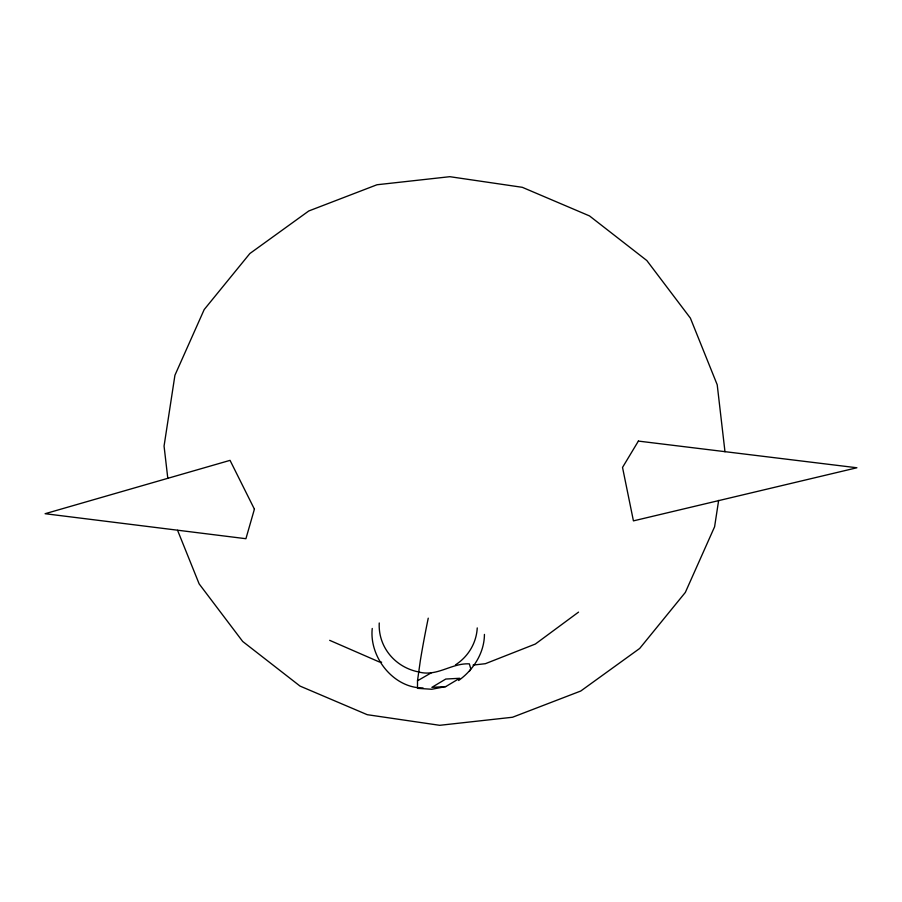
<?xml version="1.0" encoding="UTF-8"?>
<svg xmlns="http://www.w3.org/2000/svg" width="902" height="902" viewBox="0 0 902 902"><rect width="100%" height="100%" fill="white"/><g stroke="black" fill="none" stroke-linecap="round" stroke-linejoin="round"><path stroke-width="1.35" d="M428.247 618.163A56.882 2.886 -79.1 0 0 420.377 660.365L417.502 680.796L417.502 688.339L431.754 689.263L445.768 686.591L459.67 678.281L445.768 679.048L431.878 687.358L445.768 686.591M372.244 628.468C369.121 657.107 393.509 688.316 423.061 687.933M484.43 634.41C484.351 652.879 473.37 670.028 458.599 680.503M718.646 500.385L714.598 526.768L685.328 592.434L639.676 648.459L580.741 691.033L512.528 717.248L439.702 725.309L367.227 714.688L300.028 686.084L242.694 641.469L199.139 583.876L177.57 530.297M469.344 671.415L470.799 668.878L469.344 663.872C451.643 662.835 436.85 677.154 418.607 671.922A49.069 47.4 0 0 1 379.246 622.978M578.543 612.12L535.348 644.039L485.377 663.692L473.065 665.09M417.502 680.796L431.393 672.745M381.636 662.181L378.908 661.775L329.67 640.33M724.982 451.755L717.214 384.782L690.391 318.124L646.824 260.531L589.502 215.916L522.303 187.312L449.827 176.691L377.002 184.752L308.788 210.967L249.854 253.541L204.19 309.566L174.932 375.232L164.063 446.062L167.783 478.15M477.248 627.916A49.069 47.4 0 0 1 455.454 664.887M254.409 509.156L245.919 538.708L45.1 513.712L230.044 460.358L254.409 509.156M638.379 441.089L622.527 467.428L633.429 520.871L856.9 467.766L638.379 441.089"/></g></svg>
